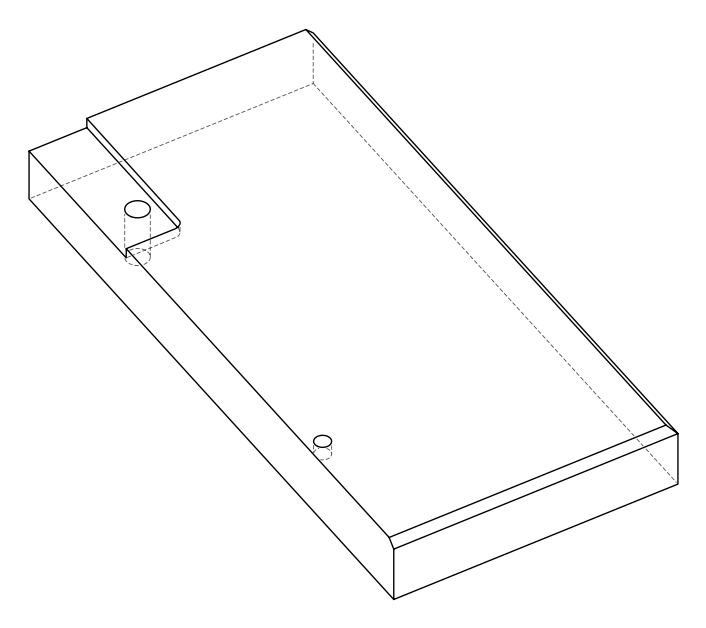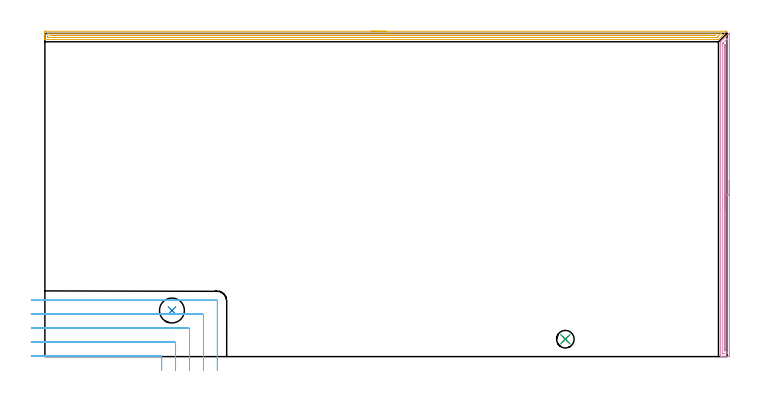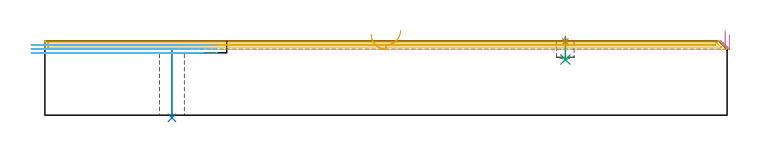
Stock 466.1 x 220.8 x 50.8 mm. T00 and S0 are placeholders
(PLAN: 6 operations, 4 tool changes, 21.4 min)
(1 SPOT_DRILL | STEP1POCKET | NXT0321_9005460120000 | 0.03 min | 1 mm3)
(2 INDEXABLE_INSERT_DRILL_THROUGH_HOLE_FROM_SOLID | STEP1HOLE | NXT0302_005 | 0.19 min | 11503 mm3)
(3 DRILL_BLIND_HOLE_INTO_CENTER | STEP1POCKET | NXT0301_128 | 0.06 min | 1320 mm3)
(4 AREA_MILL | FG_CHAMFER_SURFACE | UGT0205_001 | 5.38 min | 3843 mm3)
(5 AREA_MILL_1 | FG_CHAMFER_SURFACE_1 | UGT0205_001 | 11.26 min | 7505 mm3)
(6 MILL_CORNER_NOTCH_RECTANGULAR | CORNER_NOTCH_RECTANGULAR | UGT0201_108 | Follow Part, ap 3.175, ae 75% | 4.49 min | 43792 mm3)
(TOOL NXT0321_9005460120000 | NC Spot Drill, 142deg, 12mm, Carbide, Uncoated | D12 PA142 FL30 Z2)
(TOOL NXT0302_005 | Index. Insert Drill 17mm [880-D1700L20-05] | D17 PA176 FL85 Z2)
(TOOL NXT0301_128 | Carbide Drill 12mm [861.1-1200-036A1-GP GC34] | D12 PA150 FL37.4 Z2)
(TOOL UGT0205_001 | Chamfer Mill 20 x 3 x 45 deg. | D20 FL50 Z2)
(TOOL UGT0201_108 | End Mill 12.7 mm | D12.7 FL12 Z2)
(OP 1 SPOT_DRILL)
G17 G21 G94 G90
T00 M6
G54
G17 G0 G90 X355.6 Y11.9 S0 M3
G43 Z60.8 H0
G94 G81 G98 Z50.284 F250. R53.8
G80
M5
M2
(OP 2 INDEXABLE_INSERT_DRILL_THROUGH_HOLE_FROM_SOLID)
G17 G21 G94 G90
T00 M6
G54
G17 G0 G90 X86.8 Y31.5 S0 M3
G43 Z60.8 H1
G94 G81 G98 Z-1.797 F250. R44.6
G80
M5
M2
(OP 3 DRILL_BLIND_HOLE_INTO_CENTER)
G17 G21 G94 G90
T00 M6
G54
G17 G0 G90 X355.6 Y11.9 S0 M3
G43 Z60.8 H1
G94 G81 G98 Z38. F250. R52.8
G80
M5
M2
(OP 4 AREA_MILL)
G17 G21 G94 G90
T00 M6
G54
G17 G0 G90 X467.6 Y120.375 S1061 M3
G43 Z60.8 H0
Z54.9
G94 G1 Y120.337 Z54.028 F250.
Y120.223 Z53.164
Y120.034 Z52.312
Y119.772 Z51.48
Y119.438 Z50.674
Y119.035 Z49.9
Y118.567 Z49.164
Y118.036 Z48.472
Y117.446 Z47.829
Y116.803 Z47.24
Y116.111 Z46.708
Y115.375 Z46.24
Y114.601 Z45.837
Y113.795 Z45.503
Y112.963 Z45.241
Y112.112 Z45.052
Y111.247 Z44.938
Y110.375 Z44.9
Y1.162
X467.599 Y0.608 Z44.901
X467.596 Y0.273 Z44.902
X467.593 Y0.01 Z44.904
X467.269 Y0. Z45.227
X465.523 Z46.972
X464.093 Z48.404
X462.904 Z49.59
X462.273 Z50.227
X461.94 Z50.56
X461.82 Z50.672
X461.806 Z50.686
X461.703 Y0.01 Z50.788
X461.7 Y0.161 Z50.8
Y214.837
X461.704 Y215.095 Z50.79
X461.847 Y215.247 Z50.652
X467.345 Y220.747 Z45.152
X467.39 Y220.79 Z45.106
X467.521 Z44.975
X467.561 Y220.769 Z44.935
X467.592 Y220.748 Z44.906
X467.595 Y220.722 Z44.905
X467.598 Y220.639 Z44.902
X467.6 Y220.469 Z44.9
Y110.375
X466.186 Z46.314
X466.185 Y2.608 Z46.315
X466.184 Y2.393 Z46.316
X466.18 Y2.055 Z46.32
X466.179 Y2.02 Z46.321
X466.137 Y2.01 Z46.363
X466.035 Y2.005 Z46.465
X465.906 Y2.001 Z46.594
X463.288 Y2. Z49.212
X463.156 Y2.003 Z49.344
X463.13 Y2.006 Z49.37
X463.122 Y2.01 Z49.378
X463.119 Y2.016 Z49.381
X463.117 Y2.048 Z49.383
X463.115 Y2.178 Z49.385
X463.114 Y213.051 Z49.386
X463.115 Y213.728 Z49.385
X463.118 Y213.944 Z49.382
X463.121 Y214.027 Z49.379
X463.126 Y214.064 Z49.374
X463.156 Y214.098 Z49.344
X463.26 Y214.207 Z49.24
X463.39 Y214.34 Z49.11
X466.082 Y217.031 Z46.418
X466.131 Y217.078 Z46.369
X466.175 Y217.116 Z46.325
X466.179 Y217.117 Z46.321
X466.181 Y217.105 Z46.319
X466.184 Y217.069 Z46.316
X466.186 Y216.837 Z46.314
Y216.622
Y110.375
X464.772 Z47.728
X464.771 Y4.947 Z47.729
X464.769 Y4.178 Z47.731
X464.767 Y4.058 Z47.733
X464.765 Y4.021 Z47.735
X464.736 Y4.01 Z47.764
X464.65 Y4.004 Z47.85
X464.592 Y4.003 Z47.908
X464.546 Y4.007 Z47.954
X464.537 Y4.01 Z47.963
X464.534 Y4.02 Z47.966
X464.531 Y4.054 Z47.969
X464.529 Y4.178 Z47.971
Y4.302
Y212.859
X464.53 Y212.955 Z47.97
X464.533 Y213.002 Z47.967
X464.535 Y213.022 Z47.965
X464.556 Y213.051 Z47.944
X464.602 Y213.101 Z47.898
X464.65 Y213.147 Z47.85
X464.701 Y213.191 Z47.799
X464.765 Y213.242 Z47.735
X464.767 Y213.175 Z47.733
X464.77 Y213.051 Z47.73
X464.771 Y212.927 Z47.729
X464.772 Y212.159 Z47.728
Y110.375
Y109.504 Z47.766
Y108.639 Z47.88
Y107.787 Z48.069
Y106.955 Z48.332
Y106.149 Z48.665
Y105.375 Z49.068
Y104.639 Z49.537
Y103.947 Z50.068
Y103.304 Z50.657
Y102.715 Z51.301
Y102.184 Z51.993
Y101.715 Z52.728
Y101.312 Z53.502
Y100.978 Z54.308
Y100.716 Z55.14
Y100.527 Z55.992
Y100.413 Z56.857
Y100.375 Z57.728
G0 Z60.8
M5
M2
(OP 5 AREA_MILL_1)
G17 G21 G94 G90
T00 M6
G54
G17 G0 G90 X222.95 Y222.3 S1061 M3
G43 Z60.8 H0
Z55.1
G94 G1 X222.988 Z54.228 F250.
X223.102 Z53.364
X223.291 Z52.512
X223.553 Z51.68
X223.887 Z50.874
X224.29 Z50.1
X224.759 Z49.364
X225.29 Z48.672
X225.879 Z48.029
X226.522 Z47.44
X227.214 Z46.908
X227.95 Z46.44
X228.724 Z46.037
X229.53 Z45.703
X230.362 Z45.441
X231.214 Z45.252
X232.078 Z45.138
X232.95 Z45.1
X465.804
X465.875 Y222.295 Z45.104
X465.882 Y222.293 Z45.105
X465.875 Y222.273 Z45.124
X463.057 Y219.457 Z47.943
X460.329 Y216.73 Z50.67
X460.195 Y216.604 Z50.79
X459.918 Y216.6 Z50.8
X0.174
X0.01 Y216.602 Z50.788
X0.007 Y216.664 Z50.728
X0. Y217.081 Z50.318
Y217.413 Z49.987
Y218.11 Z49.285
Y219.352 Z48.045
Y219.897 Z47.498
Y220.518 Z46.878
X0.001 Y221.683 Z45.713
X0.006 Y222.292 Z45.104
X0.009 Y222.295 Z45.102
X0.621 Y222.3 Z45.1
X232.95
Y220.886 Z46.514
X461.705 Y220.885 Z46.515
X461.8 Y220.884 Z46.516
X461.991 Y220.879 Z46.521
X462.017 Y220.876 Z46.524
X462.006 Y220.863 Z46.538
X461.978 Y220.83 Z46.57
X461.94 Y220.79 Z46.61
X461.823 Y220.672 Z46.728
X459.917 Y218.767 Z48.633
X459.588 Y218.439 Z48.961
X459.254 Y218.11 Z49.29
X459.175 Y218.036 Z49.364
X459.148 Y218.021 Z49.379
X459.116 Y218.018 Z49.382
X459.024 Y218.016 Z49.384
X458.226 Y218.014 Z49.386
X2.408 Y218.015 Z49.385
X2.312 Y218.016 Z49.384
X2.121 Y218.02 Z49.38
X2.009 Y218.023 Z49.377
X2.006 Y218.052 Z49.348
X2.004 Y218.11 Z49.29
X2. Y218.518 Z48.882
X2.001 Y220.79 Z46.61
X2.002 Y220.841 Z46.559
X2.006 Y220.866 Z46.534
X2.008 Y220.874 Z46.526
X2.027 Y220.879 Z46.521
X2.216 Y220.884 Z46.516
X2.313 Y220.885 Z46.515
X232.95 Y220.886 Z46.514
Y219.472 Z47.928
X457.705 Y219.471 Z47.929
X458.13 Y219.464 Z47.936
X458.133 Y219.444 Z47.956
X458.13 Y219.436 Z47.964
X457.702 Y219.432 Z47.968
X457.28 Y219.429 Z47.971
X457.237
X4.663
X4.239 Y219.433 Z47.967
X4.195 Y219.435 Z47.965
X4.056 Y219.451 Z47.949
X4.154 Y219.465 Z47.935
X4.195 Y219.467 Z47.933
X4.621 Y219.471 Z47.929
X4.664 Y219.472 Z47.928
X232.95
X233.822 Z47.967
X234.687 Z48.08
X235.538 Z48.269
X236.37 Z48.532
X237.176 Z48.865
X237.95 Z49.268
X238.686 Z49.737
X239.378 Z50.268
X240.021 Z50.857
X240.61 Z51.501
X241.142 Z52.193
X241.61 Z52.928
X242.013 Z53.702
X242.347 Z54.508
X242.609 Z55.34
X242.798 Z56.192
X242.912 Z57.057
X242.95 Z57.928
G0 Z60.8
M5
M2
(OP 6 MILL_CORNER_NOTCH_RECTANGULAR)
G17 G21 G94 G90
T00 M6
G54
G17 G0 G90 X79.75 Y-9.35 S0 M3
G43 Z60.8 H0
Z48.067
G94 G1 Y-6.35 F250.
Y-0.18 F500.
G3 X79.12 Y0.45 R0.635
G1 X-6.35
X-9.35 F250.
G0 Z60.8
X89.275 Y-9.35
Z48.067
G1 Y-6.35
Y9.345 F500.
G3 X88.645 Y9.975 R0.635
G1 X-6.35
X-9.35 F250.
G0 Z60.8
X98.8 Y-9.35
Z48.067
G1 Y-6.35
Y18.869 F500.
G3 X98.169 Y19.5 R0.635
G1 X-6.35
X-9.35 F250.
G0 Z60.8
X108.325 Y-9.35
Z48.067
G1 Y-6.35
Y28.394 F500.
G3 X107.694 Y29.025 R0.635
G1 X-6.35
X-9.35 F250.
G0 Z60.8
X117.85 Y-9.35
Z48.067
G1 Y-6.35
Y37.919 F500.
G3 X117.219 Y38.55 R0.635
G1 X-6.35
X-9.35 F250.
G0 Z60.8
X79.75 Y-9.35
Z45.333
G1 Y-6.35
Y-0.18 F500.
G3 X79.12 Y0.45 R0.635
G1 X-6.35
X-9.35 F250.
G0 Z60.8
X89.275 Y-9.35
Z45.333
G1 Y-6.35
Y9.345 F500.
G3 X88.645 Y9.975 R0.635
G1 X-6.35
X-9.35 F250.
G0 Z60.8
X98.8 Y-9.35
Z45.333
G1 Y-6.35
Y18.869 F500.
G3 X98.169 Y19.5 R0.635
G1 X-6.35
X-9.35 F250.
G0 Z60.8
X108.325 Y-9.35
Z45.333
G1 Y-6.35
Y28.394 F500.
G3 X107.694 Y29.025 R0.635
G1 X-6.35
X-9.35 F250.
G0 Z60.8
X117.85 Y-9.35
Z45.333
G1 Y-6.35
Y37.919 F500.
G3 X117.219 Y38.55 R0.635
G1 X-6.35
X-9.35 F250.
G0 Z60.8
X79.75 Y-9.35
Z42.6
G1 Y-6.35
Y-0.18 F500.
G3 X79.12 Y0.45 R0.635
G1 X-6.35
X-9.35 F250.
G0 Z60.8
X89.275 Y-9.35
Z42.6
G1 Y-6.35
Y9.345 F500.
G3 X88.645 Y9.975 R0.635
G1 X-6.35
X-9.35 F250.
G0 Z60.8
X98.8 Y-9.35
Z42.6
G1 Y-6.35
Y18.869 F500.
G3 X98.169 Y19.5 R0.635
G1 X-6.35
X-9.35 F250.
G0 Z60.8
X108.325 Y-9.35
Z42.6
G1 Y-6.35
Y28.394 F500.
G3 X107.694 Y29.025 R0.635
G1 X-6.35
X-9.35 F250.
G0 Z60.8
X117.85 Y-9.35
Z42.6
G1 Y-6.35
Y37.919 F500.
G3 X117.219 Y38.55 R0.635
G1 X-6.35
X-9.35 F250.
G0 Z60.8
M5
M2
